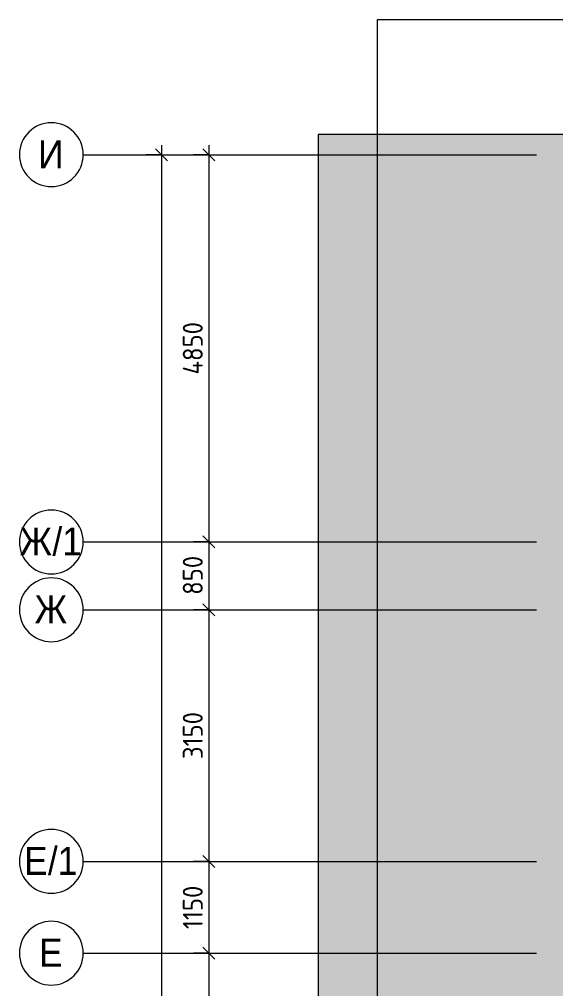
# Model space of a CAD drawing. Header units: millimetres. Extents: x -7229 to 193500, y -8553 to 29000.
# Drawn here: x 131744 to 138458, y 16556 to 28695 of the extents above; entities that cross this region are included whole.
import ezdxf

# ---------------------------------------------------------------- set-up
doc = ezdxf.new("R2010")
doc.units = ezdxf.units.MM
doc.linetypes.add('Осевая', pattern=[15875, 3175, -2381.25, 7937.5, -2381.25])
for name, color, linetype, lineweight in [('A-ANNO-DIMS', 7, 'Continuous', 9), ('A-ANNO-DIMS-100', 7, 'Continuous', 9), ('A-DETL-2', 7, 'Continuous', 9), ('G-ANNO-TEXT', 7, 'Continuous', 9), ('Оси', 7, 'Continuous', 9), ('Оси-1', 7, 'Continuous', 20), ('Оси-2', 7, 'Осевая', 9)]:
    doc.layers.add(name, color=color, linetype=linetype, lineweight=lineweight)
doc.layers.add('A-DETL-GENF-5', color=7, linetype='Continuous', lineweight=9, true_color=0xeeeeee)
doc.styles.add('Arial_1', font='arial.ttf', dxfattribs={"width": 0.9, "height": 350})
doc.styles.add('ISOCPEUR_1', font='isocpeur.ttf', dxfattribs={"width": 0.9, "height": 250})
doc.dimstyles.new('ISO-2_5_0_9К_БОЛЬШОЙ', dxfattribs={"dimscale": 304.8, "dimtxt": 248.995294, "dimasz": 0.492126, "dimexe": 0.393701, "dimexo": 0.984252, "dimgap": 0, "dimtad": 1, "dimdec": 0, "dimrnd": 10, "dimzin": 0, "dimdsep": 46, "dimtxsty": 'ISOCPEUR_1', "dimblk1": 'OBLIQUE', "dimblk2": 'OBLIQUE', "dimsah": 1, "dimcen": 0.09, "dimdle": 0.393701, "dimazin": 0, "dimtfac": 1, "dimtdec": 4, "dimtix": 1, "dimtmove": 0, "dimatfit": 3, "dimfxl": 1, "dimtvp": 1, "dimtolj": 1, "dimtzin": 0, "dimarcsym": 2})
doc.dimstyles.new('ISO-2_5_0_9К_БОЛЬШОЙ_1', dxfattribs={"dimscale": 304.8, "dimtxt": 248.995294, "dimasz": 0.492126, "dimexe": 0.393701, "dimexo": 0.984252, "dimgap": 0, "dimtad": 1, "dimdec": 0, "dimrnd": 10, "dimzin": 0, "dimdsep": 46, "dimtxsty": 'ISOCPEUR_1', "dimblk1": 'OBLIQUE', "dimblk2": 'OBLIQUE', "dimsah": 1, "dimcen": 0.09, "dimdle": 0.393701, "dimazin": 0, "dimtfac": 1, "dimtdec": 4, "dimtix": 1, "dimtmove": 2, "dimatfit": 3, "dimfxl": 1, "dimtvp": 1, "dimtolj": 1, "dimtzin": 0, "dimarcsym": 2})

# ---------------------------------------------------------------- blocks, each defined once
blk = doc.blocks.new('Ось сетки - D8-29747960-План зашивки приборов отопления в осях 1-12')
at = {"layer": 'Оси-1'}
for start, end in [(360, 180), (180, 360)]:
    blk.add_arc((0, 0), 4, start, end, dxfattribs=at)
blk = doc.blocks.new('DIMBLOCK13-План зашивки приборов отопления в осях 1-12')
at = {"layer": 'A-ANNO-DIMS-100', "lineweight": 20}
for p, q in [((134117, 27000), (134042, 27075)), ((134117, 27000), (134192, 26925)), ((134117, 22150), (134042, 22225)), ((134117, 22150), (134192, 22075))]:
    blk.add_line(p, q, dxfattribs=at)
at = {"layer": 'A-ANNO-DIMS-100'}
for p, q in [((134117, 27120), (134117, 22150)), ((133923, 27000), (134237, 27000)), ((134117, 27000), (133923, 27000)), ((133923, 22150), (134237, 22150)), ((134117, 22150), (133923, 22150))]:
    blk.add_line(p, q, dxfattribs=at)
at = {"layer": 'A-ANNO-DIMS-100', "color": 0, "insert": (133790, 24247), "char_height": 250, "width": 787.21, "attachment_point": 1, "rotation": 90, "line_spacing_factor": 1.149209, "style": 'ISOCPEUR_1'}
blk.add_mtext('4850', dxfattribs=at)
blk = doc.blocks.new('_Oblique')
at = {"color": 0, "linetype": 'ByBlock', "lineweight": -2}
blk.add_line((-0.5, -0.5), (0.5, 0.5), dxfattribs=at)
blk = doc.blocks.new('DIMBLOCK14-План зашивки приборов отопления в осях 1-12')
at = {"layer": 'A-ANNO-DIMS-100', "lineweight": 20}
for p, q in [((134117, 22150), (134042, 22225)), ((134117, 22150), (134192, 22075)), ((134117, 21300), (134042, 21375)), ((134117, 21300), (134192, 21225))]:
    blk.add_line(p, q, dxfattribs=at)
at = {"layer": 'A-ANNO-DIMS-100'}
for p, q in [((133923, 22150), (134237, 22150)), ((134117, 22150), (133923, 22150)), ((134117, 22150), (134117, 21300)), ((133923, 21300), (134237, 21300)), ((134117, 21300), (133923, 21300))]:
    blk.add_line(p, q, dxfattribs=at)
at = {"layer": 'A-ANNO-DIMS-100', "color": 0, "insert": (133790, 21488), "char_height": 250, "width": 568.86, "attachment_point": 1, "rotation": 90, "line_spacing_factor": 1.149209, "style": 'ISOCPEUR_1'}
blk.add_mtext('850', dxfattribs=at)
blk = doc.blocks.new('DIMBLOCK15-План зашивки приборов отопления в осях 1-12')
at = {"layer": 'A-ANNO-DIMS-100', "lineweight": 20}
for p, q in [((134117, 21300), (134042, 21375)), ((134117, 21300), (134192, 21225)), ((134117, 18150), (134042, 18225)), ((134117, 18150), (134192, 18075))]:
    blk.add_line(p, q, dxfattribs=at)
at = {"layer": 'A-ANNO-DIMS-100'}
for p, q in [((133923, 21300), (134237, 21300)), ((134117, 21300), (133923, 21300)), ((134117, 21300), (134117, 18150)), ((133923, 18150), (134237, 18150)), ((134117, 18150), (133923, 18150))]:
    blk.add_line(p, q, dxfattribs=at)
at = {"layer": 'A-ANNO-DIMS-100', "color": 0, "insert": (133790, 19431), "char_height": 250, "width": 706.76, "attachment_point": 1, "rotation": 90, "line_spacing_factor": 1.149209, "style": 'ISOCPEUR_1'}
blk.add_mtext('3150', dxfattribs=at)
blk = doc.blocks.new('DIMBLOCK16-План зашивки приборов отопления в осях 1-12')
at = {"layer": 'A-ANNO-DIMS-100', "lineweight": 20}
for p, q in [((134117, 18150), (134042, 18225)), ((134117, 18150), (134192, 18075)), ((134117, 17000), (134042, 17075)), ((134117, 17000), (134192, 16925))]:
    blk.add_line(p, q, dxfattribs=at)
at = {"layer": 'A-ANNO-DIMS-100'}
for p, q in [((133923, 18150), (134237, 18150)), ((134117, 18150), (133923, 18150)), ((134117, 18150), (134117, 17000)), ((133923, 17000), (134237, 17000)), ((134117, 17000), (133923, 17000))]:
    blk.add_line(p, q, dxfattribs=at)
at = {"layer": 'A-ANNO-DIMS-100', "color": 0, "insert": (133790, 17302), "char_height": 250, "width": 655.05, "attachment_point": 1, "rotation": 90, "line_spacing_factor": 1.149209, "style": 'ISOCPEUR_1'}
blk.add_mtext('1150', dxfattribs=at)
blk = doc.blocks.new('DIMBLOCK17-План зашивки приборов отопления в осях 1-12')
at = {"layer": 'A-ANNO-DIMS-100'}
for p, q in [((133923, 17000), (134237, 17000)), ((134117, 17000), (133923, 17000)), ((134117, 17000), (134117, 15000)), ((134635, 15000), (133997, 15000)), ((134117, 15000), (134635, 15000))]:
    blk.add_line(p, q, dxfattribs=at)
at = {"layer": 'A-ANNO-DIMS-100', "lineweight": 20}
for p, q in [((134117, 17000), (134042, 17075)), ((134117, 17000), (134192, 16925)), ((134117, 15000), (134042, 15075)), ((134117, 15000), (134192, 14925))]:
    blk.add_line(p, q, dxfattribs=at)
at = {"layer": 'A-ANNO-DIMS-100', "color": 0, "insert": (133790, 15684), "char_height": 250, "width": 758.48, "attachment_point": 1, "rotation": 90, "line_spacing_factor": 1.149209, "style": 'ISOCPEUR_1'}
blk.add_mtext('2000', dxfattribs=at)
blk = doc.blocks.new('DIMBLOCK25-План зашивки приборов отопления в осях 1-12')
at = {"layer": 'A-ANNO-DIMS-100', "lineweight": 20}
for p, q in [((133524, 27000), (133449, 27075)), ((133524, 27000), (133599, 26925)), ((133524, 0), (133449, 75)), ((133524, 0), (133599, -75))]:
    blk.add_line(p, q, dxfattribs=at)
at = {"layer": 'A-ANNO-DIMS-100'}
for p, q in [((133524, 27120), (133524, -120)), ((133330, 27000), (133644, 27000)), ((133524, 27000), (133330, 27000)), ((133330, 0), (133644, 0)), ((133524, 0), (133330, 0))]:
    blk.add_line(p, q, dxfattribs=at)
at = {"layer": 'A-ANNO-DIMS-100', "color": 0, "insert": (133197, 13572), "char_height": 250, "width": 948.1, "attachment_point": 1, "rotation": 90, "line_spacing_factor": 1.149209, "style": 'ISOCPEUR_1'}
blk.add_mtext('27000', dxfattribs=at)

msp = doc.modelspace()

# ---------------------------------------------------------------- hatches: boundary and pattern name
at = {"layer": 'A-DETL-GENF-5'}
msp.add_hatch(color=256, dxfattribs=at).paths.add_polyline_path([(135482.9, 15380), (139522, 15380), (139522, 16073.1), (139070, 16073.1), (139070, 16118.1), (139522, 16118.1), (139522, 17618.1), (138624, 17618.1), (138624, 17663.1), (139522, 17663.1), (139522, 19082.1), (138644, 19082.1), (138644, 19127.1), (139522, 19127.1), (139522, 20627.1), (139090, 20627.1), (139090, 20672.1), (139522, 20672.1), (139522, 27252), (135482.9, 27252), (135482.9, 15893.6)])

# ---------------------------------------------------------------- linework, layer by layer
at = {"layer": 'A-DETL-2'}
for p, q in [((139522, 27252), (135482.9, 27252)), ((135482.9, 27252), (135482.9, 15380))]:
    msp.add_line(p, q, dxfattribs=at)
at = {"layer": 'G-ANNO-TEXT'}
for p, q in [((136225.9, 28694.7), (152163.9, 28694.7)), ((136225.9, 10726.6), (136225.9, 28694.7))]:
    msp.add_line(p, q, dxfattribs=at)
at = {"layer": 'Оси'}
for p, q in [((132544.1, 27000), (135044.1, 27000)), ((132544.1, 22150), (135044.1, 22150)), ((132544.1, 21300), (135044.1, 21300)), ((132544.1, 18150), (135044.1, 18150)), ((132544.1, 17000), (135044.1, 17000))]:
    msp.add_line(p, q, dxfattribs=at)
at = {"layer": 'Оси-2'}
for p, q in [((135044.1, 27000), (167063.4, 27000)), ((135044.1, 22150), (171808.9, 22150)), ((135044.1, 21300), (171808.9, 21300)), ((135044.1, 18150), (171808.9, 18150)), ((135044.1, 17000), (171808.9, 17000))]:
    msp.add_line(p, q, dxfattribs=at)

# ---------------------------------------------------------------- block references
at = {"layer": 'Оси-1', "xscale": 99.99999999999993, "yscale": 99.99999999999993, "zscale": 99.99999999999993, "rotation": 269.9999999999994}
for p in [(132144.1, 27000), (132144.1, 22150), (132144.1, 21300), (132144.1, 18150), (132144.1, 17000)]:
    msp.add_blockref('Ось сетки - D8-29747960-План зашивки приборов отопления в осях 1-12', p, dxfattribs=at)

# ---------------------------------------------------------------- texts
at = {"layer": 'Оси', "char_height": 350, "attachment_point": 1, "style": 'Arial_1'}
for s, insert, width in [('\\fArial|b0|i0|c204|p34|;\\W.9;И', (131979.7, 27181), 389.62), ('/1', (132158.2, 22331), 454.557), ('\\fArial|b0|i0|c204|p34|;\\W.9;Ж', (131747.5, 22331), 497.848), ('\\fArial|b0|i0|c204|p34|;\\W.9;Ж', (131935.1, 21481), 497.848), ('\\fArial|b0|i0|c204|p34|;\\W.9;Е', (131804.2, 18331), 360.759), ('/1', (132101.8, 18331), 454.557), ('\\fArial|b0|i0|c204|p34|;\\W.9;Е', (131991.4, 17181), 360.759)]:
    msp.add_mtext(s, dxfattribs=dict(at, insert=insert, width=width))

# ---------------------------------------------------------------- dimensions: what is measured, and where the dimension line sits
at = {"layer": 'A-ANNO-DIMS'}
dim = msp.add_linear_dim(base=(133524, 0), p1=(133630, 27000), p2=(133630, 0), angle=90, dimstyle='ISO-2_5_0_9К_БОЛЬШОЙ_1', override={"dimpost": '<>', "dimfxl": 26999.999823}, dxfattribs=at)
dim.commit()
dim.dimension.update_dxf_attribs({"geometry": 'DIMBLOCK25-План зашивки приборов отопления в осях 1-12', "text_midpoint": (133364, 14046), "dimtype": 160, "text_rotation": 90})
for base, p1, p2, override, picture, middle in [((134116.9, 22150), (134222.9, 27000), (134222.9, 22150), {"dimpost": '<>', "dimfxl": 4849.999753}, 'DIMBLOCK13-План зашивки приборов отопления в осях 1-12', (133991.9, 24575)), ((134116.9, 21300), (134222.9, 22150), (134222.9, 21300), {"dimpost": '<>', "dimfxl": 850}, 'DIMBLOCK14-План зашивки приборов отопления в осях 1-12', (133991.9, 21725)), ((134116.9, 18150), (134222.9, 21300), (134222.9, 18150), {"dimpost": '<>', "dimfxl": 3150}, 'DIMBLOCK15-План зашивки приборов отопления в осях 1-12', (133991.9, 19725)), ((134116.9, 17000), (134222.9, 18150), (134222.9, 17000), {"dimpost": '<>', "dimfxl": 1150}, 'DIMBLOCK16-План зашивки приборов отопления в осях 1-12', (133991.9, 17575)), ((134116.9, 15000), (134222.9, 17000), (134935.3, 15000), {"dimpost": '<>', "dimfxl": 2123.093648}, 'DIMBLOCK17-План зашивки приборов отопления в осях 1-12', (133991.9, 16000))]:
    dim = msp.add_linear_dim(base=base, p1=p1, p2=p2, angle=90, dimstyle='ISO-2_5_0_9К_БОЛЬШОЙ', override=override, dxfattribs=at)
    dim.commit()
    dim.dimension.update_dxf_attribs({"geometry": picture, "text_midpoint": middle})

doc.saveas('drawing.dxf')
